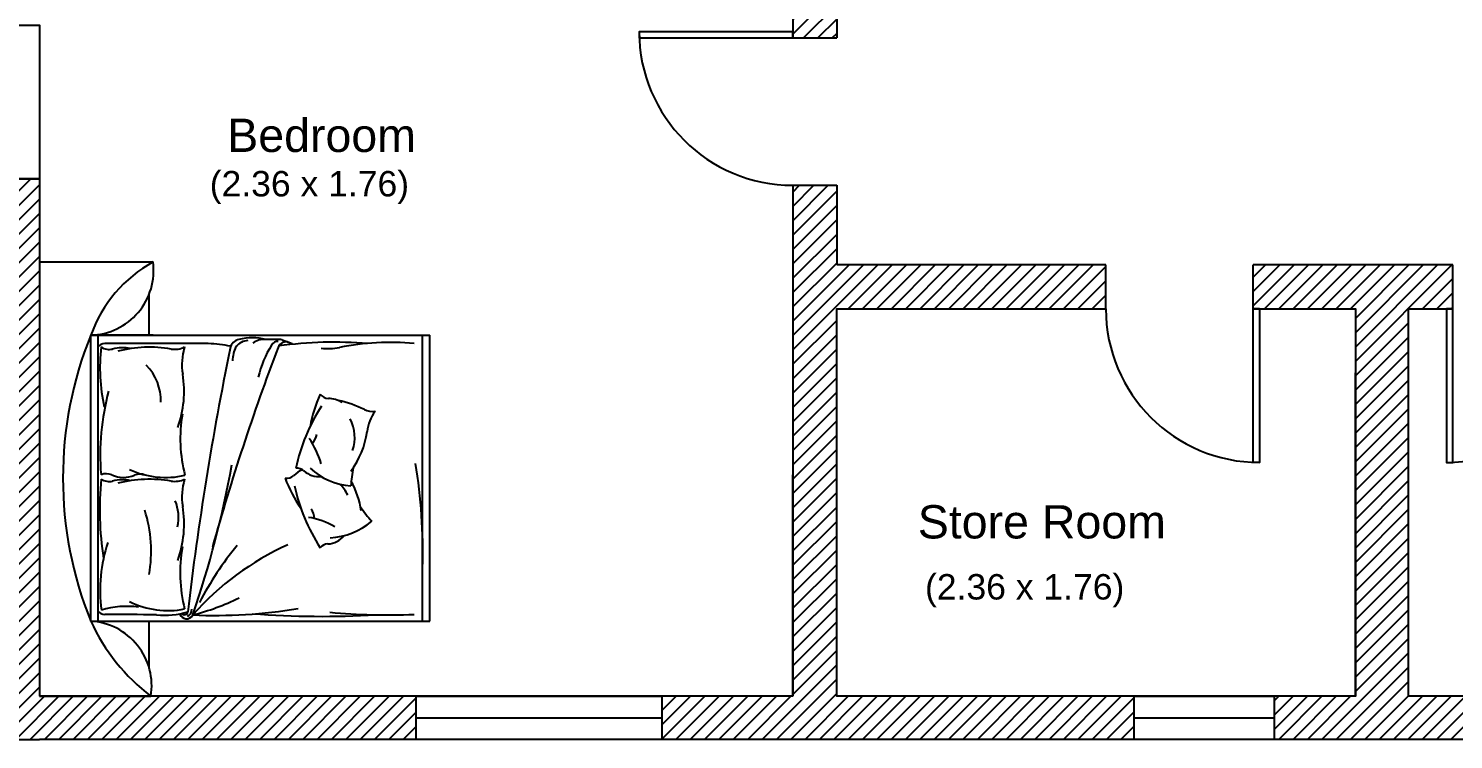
# Model space of a CAD drawing. Header units: inches. Extents: x 36.2 to 74.1, y 18.2 to 51.9.
# Drawn here: x 41.22 to 47.72, y 24.01 to 27.25 of the extents above; entities that cross this region are included whole.
import ezdxf

# ---------------------------------------------------------------- set-up
doc = ezdxf.new("R2010")
doc.units = ezdxf.units.IN
doc.header["$MEASUREMENT"] = 0
doc.layers.add('Doors', color=12, linetype='Continuous')
doc.layers.add('Windows', color=170, linetype='Continuous')
doc.styles.get("Standard").update_dxf_attribs({"font": 'arial.ttf'})

msp = doc.modelspace()

# ---------------------------------------------------------------- hatches: boundary and pattern name
h = msp.add_hatch()
h.set_pattern_fill('ANSI31', color=256, scale=0.37)
h.set_pattern_definition([(45, (0.5055, -1.34268), (-0.03270369, 0.03270369), [])])
h.paths.add_polyline_path([(44.90512, 25.97303), (46.1318, 25.97303), (46.1318, 26.17303), (44.90512, 26.17303), (44.90512, 26.53611), (44.70512, 26.53611), (44.70512, 26.46538), (44.70512, 24.2072), (44.10841, 24.2072), (44.10841, 24.01027), (46.2611, 24.01027), (46.2611, 24.2072), (44.90512, 24.2072)])
h.paths.add_polyline_path([(41.27217, 25.58221), (41.27217, 26.56551), (41.07217, 26.56551), (41.07217, 25.37208), (41.07217, 24.01027), (41.27217, 24.01027), (42.98865, 24.01027), (42.98865, 24.2072), (41.27217, 24.2072)])
h.paths.add_polyline_path([(48.4773, 32.3536), (42.99613, 32.3536), (41.07217, 32.3536), (41.07217, 32.1536), (44.70512, 32.1536), (45.26986, 32.1536), (47.45122, 32.1536), (48.01596, 32.1536), (48.4773, 32.1536)])
h.paths.add_polyline_path([(52.52352, 32.3536), (49.639, 32.3536), (49.639, 32.1536), (51.19888, 32.1536), (51.19888, 29.44158), (51.15515, 29.44158), (51.15515, 29.44226), (51.19795, 29.44226), (51.42235, 29.44226), (51.42235, 32.1536), (52.52352, 32.1536)])
h.paths.add_polyline_path([(54.14235, 32.3536), (53.33504, 32.3536), (53.33504, 32.1536), (54.14235, 32.1536)])
h.paths.add_polyline_path([(54.14235, 32.1536), (53.94235, 32.1536), (53.94235, 31.50607), (54.14235, 31.50607)])
h.paths.add_polyline_path([(54.14235, 30.89954), (53.94235, 30.89954), (53.94235, 29.44226), (52.21356, 29.44226), (52.21356, 29.29216), (53.94235, 29.29216), (54.14235, 29.29216), (54.14235, 29.44226)])
h.paths.add_polyline_path([(47.71298, 26.17303), (46.80352, 26.17303), (46.80352, 25.97303), (46.8318, 25.97303), (47.269, 25.97303), (47.269, 24.2072), (46.89947, 24.2072), (46.89947, 24.01027), (48.76877, 24.01027), (48.76877, 24.2072), (47.50939, 24.2072), (47.50939, 25.97303), (47.71298, 25.97303)])
h.paths.add_polyline_path([(47.65122, 30.14783), (47.65122, 32.1536), (47.45122, 32.1536), (47.45122, 30.20168), (47.45122, 30.05533), (47.45122, 29.94783), (47.45122, 29.03671), (47.45122, 27.73408), (47.65122, 27.73408), (47.65122, 29.03671)], flags=17)
h.paths.add_polyline_path([(44.90512, 27.565), (44.70512, 27.565), (44.70512, 27.20783), (44.90512, 27.20783)])
h.paths.add_polyline_path([(50.89469, 24.01027), (50.89469, 24.2072), (50.39774, 24.2072), (50.39774, 25.97303), (50.39774, 26.17303), (48.3847, 26.17303), (48.3847, 25.97303), (50.19774, 25.97303), (50.19774, 24.2072), (49.65678, 24.2072), (49.65678, 24.01027)])
h.paths.add_polyline_path([(51.59469, 24.2072), (51.59469, 24.01027), (53.94235, 24.01027), (53.94235, 24.2072)])

# ---------------------------------------------------------------- linework, layer by layer
for p, q in [((44.70512, 27.565), (44.70512, 27.20783)), ((44.90512, 27.565), (44.90512, 27.20783)), ((44.70512, 27.20783), (44.90512, 27.20783)), ((41.07217, 26.56551), (41.27217, 26.56551)), ((44.70512, 26.53611), (44.70512, 26.46538)), ((44.70512, 26.53611), (44.90512, 26.53611)), ((44.90512, 26.53611), (44.90512, 26.17303)), ((44.70512, 26.46538), (44.70512, 24.2072)), ((41.27217, 26.18709), (41.78985, 26.18709)), ((46.1318, 26.17303), (44.90512, 26.17303)), ((46.1318, 25.97303), (46.1318, 26.17303)), ((47.71298, 26.17303), (46.80352, 26.17303)), ((46.80352, 25.97303), (46.80352, 26.17303)), ((47.71298, 25.97303), (47.71298, 26.17303)), ((41.77136, 25.85302), (41.77136, 26.03826)), ((41.50594, 24.54959), (41.50594, 25.85302)), ((41.50594, 25.85302), (43.05089, 25.85302)), ((41.78985, 25.85302), (41.50594, 25.85302)), ((41.53891, 24.54959), (41.53891, 25.85302)), ((43.01793, 24.54959), (43.01793, 25.85302)), ((43.05089, 24.54959), (43.05089, 25.85302)), ((42.04151, 25.81468), (41.56958, 25.81468)), ((42.3656, 25.83385), (42.29038, 25.83385)), ((42.37887, 25.83148), (42.42442, 25.81468)), ((41.50594, 24.54959), (43.05089, 24.54959)), ((41.77136, 24.33953), (41.77136, 24.54959)), ((44.70512, 24.2072), (41.27217, 24.2072)), ((41.27217, 24.2072), (41.77977, 24.2072)), ((41.07217, 24.01027), (41.27217, 24.01027))]:
    msp.add_line(p, q)
for points in [[(41.27217, 26.56551), (41.27217, 25.58221)], [(46.80352, 25.97303), (47.269, 25.97303), (47.269, 24.2072), (44.90512, 24.2072), (44.90512, 25.97303), (46.1318, 25.97303)], [(47.50939, 25.97303), (47.50939, 24.2072)], [(47.50939, 25.97303), (47.71298, 25.97303)], [(48.3847, 25.97303), (50.19774, 25.97303), (50.19774, 24.2072), (47.50939, 24.2072)], [(47.269, 24.2072), (47.269, 25.68077)], [(41.27217, 25.58221), (41.27217, 24.2072)], [(44.70512, 24.2072), (44.70512, 25.21611)], [(50.89469, 24.01027), (41.27217, 24.01027)]]:
    msp.add_lwpolyline(points)
for centre, radius, start, end in [((41.49754, 26.14783), 0.29493, 271.631303, 7.649135), ((42.09385, 25.64106), 0.62496, 119.106557, 160.173881), ((43.11529, 25.2013), 1.7363, 157.954133, 202.045867), ((41.56958, 25.77635), 0.03834, 90, 143.130102), ((42.36499, 25.70177), 0.8171, 173.141364, 192.42475), ((41.5894, 25.84912), 0.06123, 234.378765, 285.198766), ((41.64986, 25.62658), 0.16938, 77.311958, 105.198766), ((41.77427, 25.21003), 0.58829, 80.371122, 104.259951), ((41.88913, 25.88709), 0.09844, 260.371122, 296.964937), ((42.18848, 25.71836), 0.26727, 162.35976, 189.39259), ((56.38672, 22.88822), 14.53899, 168.477032, 173.272009), ((42.03498, 25.32765), 0.48708, 77.089042, 89.231293), ((52.17867, 22.06458), 10.5046, 159.186833, 164.407991), ((42.19334, 25.78173), 0.05367, 102.88269, 168.38686), ((42.33069, 25.72478), 0.17996, 155.033856, 176.464005), ((42.22756, 25.75144), 0.07767, 94.684898, 140.598405), ((42.24212, 25.56844), 0.27247, 76.928646, 102.88269), ((42.29527, 25.75135), 0.08265, 86.60169, 127.730196), ((42.74073, 25.55168), 0.48421, 148.01123, 166.865126), ((42.35933, 25.7908), 0.03406, 89.010103, 149.297602), ((42.39573, 25.7844), 0.03834, 69.754101, 160.672416), ((42.61431, 23.98517), 1.83602, 85.175282, 97.876467), ((42.3656, 25.79552), 0.03834, 69.754101, 90), ((42.3656, 25.79552), 0.03834, 69.754101, 90), ((42.58896, 26.04757), 0.25566, 262.474666, 281.342535), ((42.86998, 24.64663), 1.17318, 84.638963, 101.342535), ((41.59928, 25.55621), 0.22575, 357.829475, 45.009831), ((41.4458, 25.59551), 0.4855, 340.355933, 9.39259), ((42.66234, 25.30809), 1.11342, 164.892475, 184.681971), ((43.30941, 25.05331), 0.89074, 147.65477, 167.444265), ((43.14797, 25.31738), 0.65368, 155.903658, 169.523045), ((42.5903, 25.61384), 0.04899, 217.141059, 267.96106), ((42.58374, 25.42946), 0.13551, 60.074252, 87.96106), ((42.5401, 25.0941), 0.47063, 63.133417, 78.467621), ((42.57784, 25.38191), 0.66398, 170.326576, 194.597312), ((42.52841, 25.38769), 0.1806, 340.591769, 27.772125), ((42.78838, 25.58418), 0.07876, 243.133417, 279.727231), ((42.97709, 25.38429), 0.21382, 145.122054, 172.154884), ((42.46342, 25.41234), 0.07379, 314.864177, 350.633949), ((42.38052, 25.46649), 0.3884, 323.118227, 352.154884), ((42.20386, 25.1708), 0.36457, 15.366836, 35.534007), ((37.57985, 26.09004), 4.64357, 340.996868, 349.727962), ((40.5729, 24.86573), 2.44609, 358.3066, 9.483152), ((42.96452, 25.05689), 1.41777, 174.309461, 188.941351), ((41.57598, 25.15857), 0.06311, 65.787732, 111.712379), ((41.5894, 25.24724), 0.06123, 234.378765, 285.198766), ((41.65501, 25.33431), 0.12958, 245.787732, 292.880829), ((41.77427, 24.60815), 0.58829, 80.371122, 104.259951), ((41.84739, 25.59573), 0.39117, 245.117953, 282.986189), ((41.73099, 25.15429), 0.06582, 69.016086, 112.880829), ((41.88913, 25.28521), 0.09844, 260.371122, 296.964937), ((42.18848, 25.11648), 0.26727, 162.35976, 189.39259), ((42.39813, 25.24978), 0.04899, 262.119717, 312.939718), ((43.00215, 25.43427), 0.65368, 200.882316, 214.501703), ((42.52381, 25.11472), 0.13551, 113.068133, 132.939718), ((42.44391, 25.19661), 0.05049, 48.550026, 94.474673), ((42.73, 24.84665), 0.47063, 123.43324, 123.446279), ((42.54596, 25.31215), 0.10367, 228.550026, 275.643123), ((42.71498, 25.47868), 0.31294, 227.880247, 265.748483), ((42.56133, 25.15659), 0.05265, 95.548167, 95.643123), ((43.2224, 25.14214), 0.53118, 168.44814, 177.359606), ((41.64986, 25.02469), 0.16938, 77.311958, 105.198766), ((43.30301, 25.36158), 0.89074, 192.633427, 212.422923), ((42.5142, 25.04606), 0.1806, 25.570427, 45.377289), ((42.35388, 24.99727), 0.3884, 8.096885, 29.155995), ((41.70885, 25.02363), 0.19683, 347.148032, 22.382506), ((41.4307, 24.99239), 0.5006, 340.657203, 9.250067), ((43.17868, 25.36291), 0.53118, 213.426798, 222.338264), ((41.1459, 24.86718), 0.635, 350.432033, 17.270199), ((42.43793, 24.66324), 0.36457, 60.345494, 80.512665), ((42.45081, 25.01756), 0.07379, 359.842835, 35.612607), ((42.58186, 25.24231), 0.31294, 272.858905, 310.727141), ((42.58001, 25.00504), 0.10367, 273.528684, 320.621781), ((42.70084, 24.90586), 0.05265, 140.526825, 140.621781), ((42.2143, 24.6923), 0.66613, 161.02924, 188.01463), ((42.59466, 24.77112), 0.68142, 170.143826, 194.100852), ((42.93692, 23.72145), 1.29149, 114.383269, 138.45325), ((43.42807, 23.87945), 1.61479, 141.037593, 152.08563), ((42.58949, 24.85117), 0.05049, 93.528684, 139.453331), ((41.67168, 24.22144), 0.39567, 82.461081, 107.199075), ((41.85755, 24.98693), 0.38935, 243.331871, 281.289123), ((41.70909, 25.61128), 1.06579, 284.189385, 296.309584), ((41.48876, 24.25515), 0.29493, 350.642839, 86.660672), ((42.34226, 24.93776), 0.92201, 204.897999, 232.405512), ((41.56958, 24.61859), 0.03834, 216.869898, 270), ((41.58615, 13.98686), 10.59341, 88.811497, 90.089628), ((41.83992, 24.97154), 0.39502, 265.055373, 285.85571), ((41.94184, 24.59194), 0.03174, 196.300479, 333.938181), ((41.93218, 24.59484), 0.01602, 219.395776, 348.125596), ((41.93422, 24.60116), 0.03172, 292.605191, 4.498882), ((42.07083, 26.87388), 2.29808, 267.494072, 279.509407), ((42.56489, 28.8437), 4.27212, 265.697202, 273.222979), ((42.86172, 27.36177), 2.78402, 264.512654, 272.426502)]:
    msp.add_arc(centre, radius, start, end)
at = {"layer": 'Doors'}
for p, q in [((44.70512, 27.23611), (44.70512, 27.20783)), ((46.8318, 25.97303), (46.80352, 25.97303)), ((47.6847, 25.97303), (47.71298, 25.97303))]:
    msp.add_line(p, q, dxfattribs=at)
for points in [[(44.70512, 27.23611), (44.00512, 27.23611), (44.00512, 27.20783), (44.70512, 27.20783)], [(46.8318, 25.97303), (46.8318, 25.27303), (46.80352, 25.27303), (46.80352, 25.97303)], [(47.6847, 25.97303), (47.6847, 25.27303), (47.71298, 25.27303), (47.71298, 25.97303)]]:
    msp.add_lwpolyline(points, close=True, dxfattribs=at)
for centre, start, end in [((44.70512, 27.23611), 180, 270), ((46.8318, 25.97303), 180, 270), ((47.6847, 25.97303), 270, 0)]:
    msp.add_arc(centre, 0.7, start, end, dxfattribs=at)
at = {"layer": 'Windows'}
for p, q in [((42.98865, 24.10874), (44.10841, 24.10874)), ((46.2611, 24.10874), (46.89947, 24.10874))]:
    msp.add_line(p, q, dxfattribs=at)
for points in [[(41.07217, 27.26551), (41.27217, 27.26551), (41.27217, 26.56551), (41.07217, 26.56551)], [(42.98865, 24.2072), (44.10841, 24.2072), (44.10841, 24.01027), (42.98865, 24.01027)], [(46.2611, 24.2072), (46.89947, 24.2072), (46.89947, 24.01027), (46.2611, 24.01027)]]:
    msp.add_lwpolyline(points, close=True, dxfattribs=at)

# ---------------------------------------------------------------- texts
for s, height, p in [('Bedroom', 0.151726, (42.12782, 26.68812)), ('(2.36 x 1.76)', 0.1158474, (42.04802, 26.48554)), ('Store Room', 0.151726, (45.27472, 24.92657)), ('(2.36 x 1.76)', 0.1158474, (45.30754, 24.64826))]:
    msp.add_text(s, height=height).set_placement(p)

doc.saveas('drawing.dxf')
